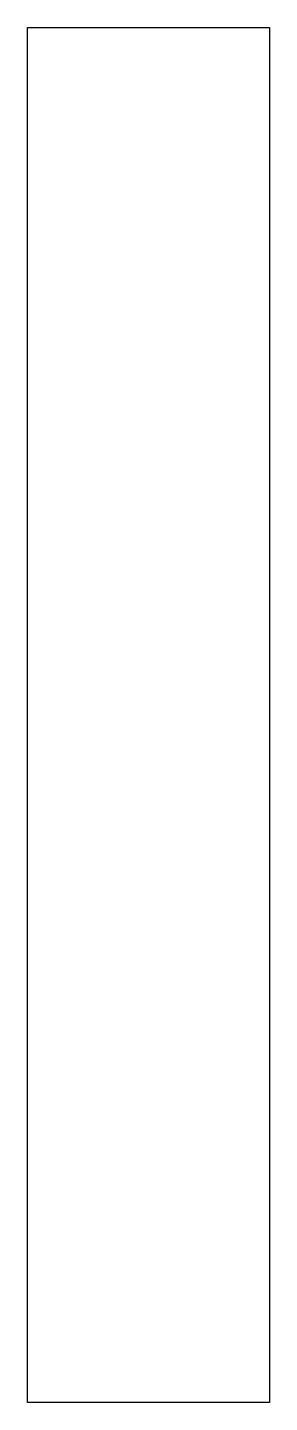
# Model space of a CAD drawing. Extents: x -121 to 79, y 623 to 1759.
import ezdxf

# ---------------------------------------------------------------- set-up
doc = ezdxf.new("R2010")
doc.units = 0

msp = doc.modelspace()

# ---------------------------------------------------------------- linework, layer by layer
at = {"layer": 'Layer 1', "color": 10}
msp.add_lwpolyline([(-121, 1759), (79, 1759), (79, 623), (-121, 623), (-121, 1759), (-121, 1759)], dxfattribs=at)

doc.saveas('drawing.dxf')
